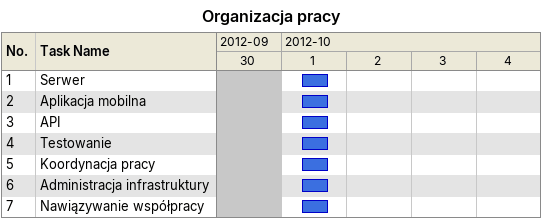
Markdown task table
Organizacja pracy

| ID | Task | Start | Finish |
|---|---|---|---|
| 1 | Serwer | 2012-10-01 | 2012-10-01 |
| 2 | Aplikacja mobilna | 2012-10-01 | 2012-10-01 |
| 3 | API | 2012-10-01 | 2012-10-01 |
| 4 | Testowanie | 2012-10-01 | 2012-10-01 |
| 5 | Koordynacja pracy | 2012-10-01 | 2012-10-01 |
| 6 | Administracja infrastruktury | 2012-10-01 | 2012-10-01 |
| 7 | Nawiązywanie współpracy | 2012-10-01 | 2012-10-01 |
